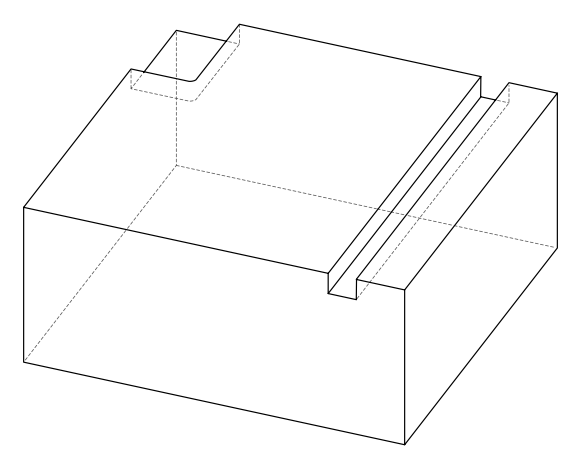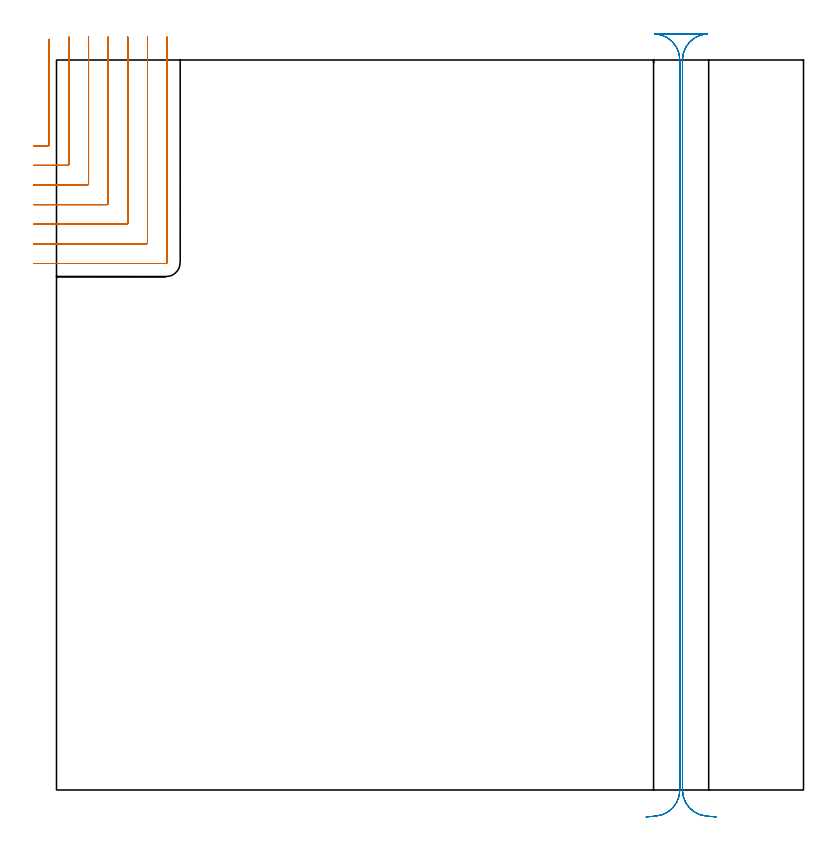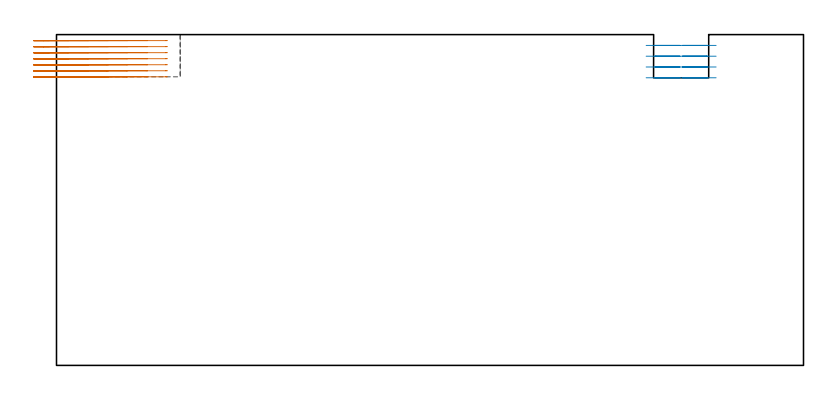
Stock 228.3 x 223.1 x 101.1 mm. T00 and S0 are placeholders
(PLAN: 2 operations, 1 tool changes, 12.4 min)
(1 MILL_CORNER_NOTCH_RECTANGULAR | CORNER_NOTCH_RECTANGULAR | UGT0201_126 | Follow Part, ap 2, ae 75% | 8.26 min | 32232 mm3)
(2 MILL_RECTANGULAR_SLOT | SLOT_RECTANGULAR | UGT0201_010 | Follow Part, ap 4, ae 75% | 4.19 min | 49495 mm3)
(TOOL UGT0201_126 | Carbide End Mill 8.0 | D8 FL15 Z4)
(TOOL UGT0201_010 | End Mill 16 mm | D16 FL22 Z2)
(OP 1 MILL_CORNER_NOTCH_RECTANGULAR)
G17 G21 G94 G90
T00 M6
G54
G17 G0 G90 X-7. Y196.9 S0 M3
G43 Z111.1 H0
Z99.257
G94 G1 X-4. F250.
X-2.597 F500.
G3 X-2.2 Y197.297 R0.4
G1 Y226.441
Y229.441 F250.
G0 Z111.1
X-7. Y190.9
Z99.257
G1 X-4.
X3.403 F500.
G3 X3.8 Y191.297 R0.4
G1 Y227.1
Y230.1 F250.
G0 Z111.1
X-7. Y184.9
Z99.257
G1 X-4.
X9.403 F500.
G3 X9.8 Y185.297 R0.4
G1 Y227.1
Y230.1 F250.
G0 Z111.1
X-7. Y178.9
Z99.257
G1 X-4.
X15.403 F500.
G3 X15.8 Y179.297 R0.4
G1 Y227.1
Y230.1 F250.
G0 Z111.1
X-7. Y172.9
Z99.257
G1 X-4.
X21.402 F500.
G3 X21.8 Y173.298 R0.4
G1 Y227.1
Y230.1 F250.
G0 Z111.1
X-7. Y166.9
Z99.257
G1 X-4.
X27.402 F500.
G3 X27.8 Y167.298 R0.4
G1 Y227.1
Y230.1 F250.
G0 Z111.1
X-7. Y160.9
Z99.257
G1 X-4.
X33.402 F500.
G3 X33.8 Y161.298 R0.4
G1 Y227.1
Y230.1 F250.
G0 Z111.1
X-7. Y196.9
Z97.414
G1 X-4.
X-2.597 F500.
G3 X-2.2 Y197.297 R0.4
G1 Y226.441
Y229.441 F250.
G0 Z111.1
X-7. Y190.9
Z97.414
G1 X-4.
X3.403 F500.
G3 X3.8 Y191.297 R0.4
G1 Y227.1
Y230.1 F250.
G0 Z111.1
X-7. Y184.9
Z97.414
G1 X-4.
X9.403 F500.
G3 X9.8 Y185.297 R0.4
G1 Y227.1
Y230.1 F250.
G0 Z111.1
X-7. Y178.9
Z97.414
G1 X-4.
X15.403 F500.
G3 X15.8 Y179.297 R0.4
G1 Y227.1
Y230.1 F250.
G0 Z111.1
X-7. Y172.9
Z97.414
G1 X-4.
X21.402 F500.
G3 X21.8 Y173.298 R0.4
G1 Y227.1
Y230.1 F250.
G0 Z111.1
X-7. Y166.9
Z97.414
G1 X-4.
X27.402 F500.
G3 X27.8 Y167.298 R0.4
G1 Y227.1
Y230.1 F250.
G0 Z111.1
X-7. Y160.9
Z97.414
G1 X-4.
X33.402 F500.
G3 X33.8 Y161.298 R0.4
G1 Y227.1
Y230.1 F250.
G0 Z111.1
X-7. Y196.9
Z95.571
G1 X-4.
X-2.597 F500.
G3 X-2.2 Y197.297 R0.4
G1 Y226.441
Y229.441 F250.
G0 Z111.1
X-7. Y190.9
Z95.571
G1 X-4.
X3.403 F500.
G3 X3.8 Y191.297 R0.4
G1 Y227.1
Y230.1 F250.
G0 Z111.1
X-7. Y184.9
Z95.571
G1 X-4.
X9.403 F500.
G3 X9.8 Y185.297 R0.4
G1 Y227.1
Y230.1 F250.
G0 Z111.1
X-7. Y178.9
Z95.571
G1 X-4.
X15.403 F500.
G3 X15.8 Y179.297 R0.4
G1 Y227.1
Y230.1 F250.
G0 Z111.1
X-7. Y172.9
Z95.571
G1 X-4.
X21.402 F500.
G3 X21.8 Y173.298 R0.4
G1 Y227.1
Y230.1 F250.
G0 Z111.1
X-7. Y166.9
Z95.571
G1 X-4.
X27.402 F500.
G3 X27.8 Y167.298 R0.4
G1 Y227.1
Y230.1 F250.
G0 Z111.1
X-7. Y160.9
Z95.571
G1 X-4.
X33.402 F500.
G3 X33.8 Y161.298 R0.4
G1 Y227.1
Y230.1 F250.
G0 Z111.1
X-7. Y196.9
Z93.729
G1 X-4.
X-2.597 F500.
G3 X-2.2 Y197.297 R0.4
G1 Y226.441
Y229.441 F250.
G0 Z111.1
X-7. Y190.9
Z93.729
G1 X-4.
X3.403 F500.
G3 X3.8 Y191.297 R0.4
G1 Y227.1
Y230.1 F250.
G0 Z111.1
X-7. Y184.9
Z93.729
G1 X-4.
X9.403 F500.
G3 X9.8 Y185.297 R0.4
G1 Y227.1
Y230.1 F250.
G0 Z111.1
X-7. Y178.9
Z93.729
G1 X-4.
X15.403 F500.
G3 X15.8 Y179.297 R0.4
G1 Y227.1
Y230.1 F250.
G0 Z111.1
X-7. Y172.9
Z93.729
G1 X-4.
X21.402 F500.
G3 X21.8 Y173.298 R0.4
G1 Y227.1
Y230.1 F250.
G0 Z111.1
X-7. Y166.9
Z93.729
G1 X-4.
X27.402 F500.
G3 X27.8 Y167.298 R0.4
G1 Y227.1
Y230.1 F250.
G0 Z111.1
X-7. Y160.9
Z93.729
G1 X-4.
X33.402 F500.
G3 X33.8 Y161.298 R0.4
G1 Y227.1
Y230.1 F250.
G0 Z111.1
X-7. Y196.9
Z91.886
G1 X-4.
X-2.597 F500.
G3 X-2.2 Y197.297 R0.4
G1 Y226.441
Y229.441 F250.
G0 Z111.1
X-7. Y190.9
Z91.886
G1 X-4.
X3.403 F500.
G3 X3.8 Y191.297 R0.4
G1 Y227.1
Y230.1 F250.
G0 Z111.1
X-7. Y184.9
Z91.886
G1 X-4.
X9.403 F500.
G3 X9.8 Y185.297 R0.4
G1 Y227.1
Y230.1 F250.
G0 Z111.1
X-7. Y178.9
Z91.886
G1 X-4.
X15.403 F500.
G3 X15.8 Y179.297 R0.4
G1 Y227.1
Y230.1 F250.
G0 Z111.1
X-7. Y172.9
Z91.886
G1 X-4.
X21.402 F500.
G3 X21.8 Y173.298 R0.4
G1 Y227.1
Y230.1 F250.
G0 Z111.1
X-7. Y166.9
Z91.886
G1 X-4.
X27.402 F500.
G3 X27.8 Y167.298 R0.4
G1 Y227.1
Y230.1 F250.
G0 Z111.1
X-7. Y160.9
Z91.886
G1 X-4.
X33.402 F500.
G3 X33.8 Y161.298 R0.4
G1 Y227.1
Y230.1 F250.
G0 Z111.1
X-7. Y196.9
Z90.043
G1 X-4.
X-2.597 F500.
G3 X-2.2 Y197.297 R0.4
G1 Y226.441
Y229.441 F250.
G0 Z111.1
X-7. Y190.9
Z90.043
G1 X-4.
X3.403 F500.
G3 X3.8 Y191.297 R0.4
G1 Y227.1
Y230.1 F250.
G0 Z111.1
X-7. Y184.9
Z90.043
G1 X-4.
X9.403 F500.
G3 X9.8 Y185.297 R0.4
G1 Y227.1
Y230.1 F250.
G0 Z111.1
X-7. Y178.9
Z90.043
G1 X-4.
X15.403 F500.
G3 X15.8 Y179.297 R0.4
G1 Y227.1
Y230.1 F250.
G0 Z111.1
X-7. Y172.9
Z90.043
G1 X-4.
X21.402 F500.
G3 X21.8 Y173.298 R0.4
G1 Y227.1
Y230.1 F250.
G0 Z111.1
X-7. Y166.9
Z90.043
G1 X-4.
X27.402 F500.
G3 X27.8 Y167.298 R0.4
G1 Y227.1
Y230.1 F250.
G0 Z111.1
X-7. Y160.9
Z90.043
G1 X-4.
X33.402 F500.
G3 X33.8 Y161.298 R0.4
G1 Y227.1
Y230.1 F250.
G0 Z111.1
X-7. Y196.9
Z88.2
G1 X-4.
X-2.597 F500.
G3 X-2.2 Y197.297 R0.4
G1 Y226.441
Y229.441 F250.
G0 Z111.1
X-7. Y190.9
Z88.2
G1 X-4.
X3.403 F500.
G3 X3.8 Y191.297 R0.4
G1 Y227.1
Y230.1 F250.
G0 Z111.1
X-7. Y184.9
Z88.2
G1 X-4.
X9.403 F500.
G3 X9.8 Y185.297 R0.4
G1 Y227.1
Y230.1 F250.
G0 Z111.1
X-7. Y178.9
Z88.2
G1 X-4.
X15.403 F500.
G3 X15.8 Y179.297 R0.4
G1 Y227.1
Y230.1 F250.
G0 Z111.1
X-7. Y172.9
Z88.2
G1 X-4.
X21.402 F500.
G3 X21.8 Y173.298 R0.4
G1 Y227.1
Y230.1 F250.
G0 Z111.1
X-7. Y166.9
Z88.2
G1 X-4.
X27.402 F500.
G3 X27.8 Y167.298 R0.4
G1 Y227.1
Y230.1 F250.
G0 Z111.1
X-7. Y160.9
Z88.2
G1 X-4.
X33.402 F500.
G3 X33.8 Y161.298 R0.4
G1 Y227.1
Y230.1 F250.
G0 Z111.1
M5
M2
(OP 2 MILL_RECTANGULAR_SLOT)
G17 G21 G94 G90
T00 M6
G54
G17 G0 G90 X201.597 Y-8.23 S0 M3
G43 Z111.1 H0
Z97.8
G94 G1 X198.608 Y-7.97 F250.
G2 X191.3 Y0. R8. F500.
G1 Y223.1
G2 X198.9 Y231.09 R8.
G1 Y231.1
X182.9
Y231.09
G2 X190.5 Y223.1 R8.
G1 Y0.
G2 X183.192 Y-7.97 R8.
G1 X180.203 Y-8.23 F250.
G0 X201.597 Z94.5
G1 X198.608 Y-7.97
G2 X191.3 Y0. R8. F500.
G1 Y223.1
G2 X198.9 Y231.09 R8.
G1 Y231.1
X182.9
Y231.09
G2 X190.5 Y223.1 R8.
G1 Y0.
G2 X183.192 Y-7.97 R8.
G1 X180.203 Y-8.23 F250.
G0 X201.597 Z91.2
G1 X198.608 Y-7.97
G2 X191.3 Y0. R8. F500.
G1 Y223.1
G2 X198.9 Y231.09 R8.
G1 Y231.1
X182.9
Y231.09
G2 X190.5 Y223.1 R8.
G1 Y0.
G2 X183.192 Y-7.97 R8.
G1 X180.203 Y-8.23 F250.
G0 X201.597 Z87.9
G1 X198.608 Y-7.97
G2 X191.3 Y0. R8. F500.
G1 Y223.1
G2 X198.9 Y231.09 R8.
G1 Y231.1
X182.9
Y231.09
G2 X190.5 Y223.1 R8.
G1 Y0.
G2 X183.192 Y-7.97 R8.
G1 X180.203 Y-8.23 F250.
G0 Z111.1
M5
M2
